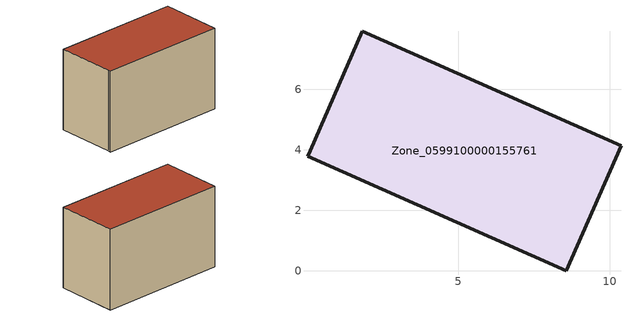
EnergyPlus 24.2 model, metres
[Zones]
Zone_0599100000155761
 floor ground (C_G): 10.38,4.14 8.57,0 0.02,3.78 0.1,3.96 1.82,7.92 z0
 wall outside (C_F): 10.38,4.14 1.82,7.92 0.1,3.96 0.02,3.78 8.57,0 10.38,4.14 z0:5.91
 roof outside (C_R): 8.57,0 10.38,4.14 1.82,7.92 0.1,3.96 0.02,3.78 z5.91
[BUILDING]
Pand.0599100000155761: North Axis=0; Terrain=City; Loads Convergence Tolerance Value=0.04; Temperature Convergence Tolerance Value=0.4; Solar Distribution=FullExterior; Maximum Number of Warmup Days=25; Minimum Number of Warmup Days=1
[Site:Location]
Rotterdam.The.Hague.AP_ZH_NLD Design_Conditions: Latitude=51.96; Longitude=4.45; Time Zone=1; Elevation=-4.5
[SITE:GROUNDTEMPERATURE:BUILDINGSURFACE]
18, 18, 18, 18, 18, 18, 18, 18, 18, 18, 18, 18
[MATERIAL] Thermal Absorptance=0.9; Solar Absorptance=0.7; Visible Absorptance=0.7
Name | Roughness | Thickness | Conductivity | Density | Specific Heat
G.TI.1946-1964 | MediumSmooth | 0.15 | 1 | 540 | 1210
F.TI.1946-1964 | Rough | 0.3 | 0.857143 | 1920 | 840
R.TI.1946-1964 | MediumRough | 0.2 | 0.277778 | 1500 | 1000
[CONSTRUCTION]
C_G: G.TI.1946-1964
C_F: F.TI.1946-1964
C_R: R.TI.1946-1964
[ZONE]
Zone_0599100000155761: Type=1; Multiplier=1; Ceiling Height=Autocalculate; Volume=Autocalculate; Floor Area=autocalculate; Part of Total Floor Area=Yes
[ZONEINFILTRATION:DESIGNFLOWRATE]
Infil_Zone_0599100000155761: Zone or ZoneList or Space or SpaceList=Zone_0599100000155761; Schedule=AlwaysOn; Design Flow Rate Calculation Method=Flow/Area; Flow Rate per Floor Area=0.003; Constant Term Coefficient=1; Temperature Term Coefficient=0; Velocity Term Coefficient=0; Velocity Squared Term Coefficient=0
[HVACTEMPLATE:ZONE:IDEALLOADSAIRSYSTEM]
Zone_0599100000155761: Maximum Heating Supply Air Temperature=50; Minimum Cooling Supply Air Temperature=13; Maximum Heating Supply Air Humidity Ratio=0.0156; Minimum Cooling Supply Air Humidity Ratio=0.0077; Heating Limit=NoLimit; Cooling Limit=NoLimit; Dehumidification Control Type=ConstantSensibleHeatRatio; Cooling Sensible Heat Ratio=0.7; Dehumidification Setpoint=60; Humidification Control Type=None; Humidification Setpoint=30; Outdoor Air Method=None; Outdoor Air Flow Rate per Person=0.00944; Outdoor Air Flow Rate per Zone Floor Area=0; Outdoor Air Flow Rate per Zone=0; Demand Controlled Ventilation Type=None; Outdoor Air Economizer Type=NoEconomizer; Heat Recovery Type=None; Sensible Heat Recovery Effectiveness=0.7; Latent Heat Recovery Effectiveness=0.65
[ZONECONTROL:THERMOSTAT]
ThermostatControl_Zone_0599100000155761: Zone or ZoneList=Zone_0599100000155761; Control Type Schedule=DualSetpointControlType; Control 1=Thermostat_Zone_0599100000155761; Temperature Difference Between Cutout And Setpoint=0
[THERMOSTATSETPOINT:DUALSETPOINT]
Thermostat_Zone_0599100000155761: Heating Setpoint Temperature Schedule=HeatingSetpoint_Zone_0599100000155761; Cooling Setpoint Temperature Schedule=CoolingSetpoint_Zone_0599100000155761
[SCHEDULE:COMPACT]
HeatingSetpoint_Zone_0599100000155761: Through: 12/31, For: AllDays, Until: 24:00, 21
CoolingSetpoint_Zone_0599100000155761: Through: 12/31, For: AllDays, Until: 24:00, 24
DualSetpointControlType: Through: 12/31, For: AllDays, Until: 24:00, 4
AlwaysOn: Through: 12/31, For: AllDays, Until: 24:00, 1
